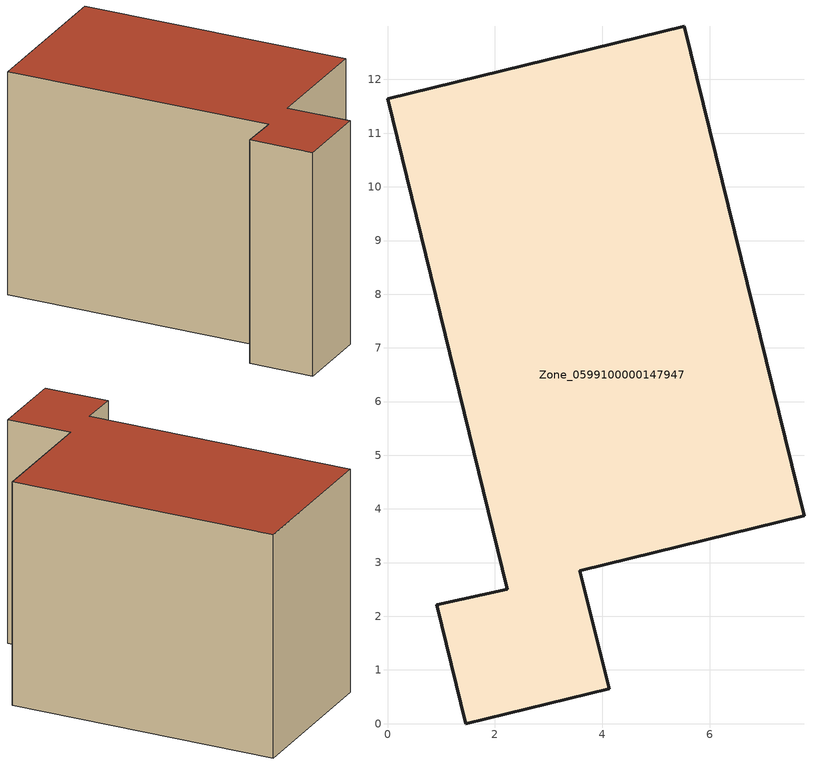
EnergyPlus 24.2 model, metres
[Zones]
Zone_0599100000147947
 floor ground (C_G): 0.92,2.21 2.23,2.5 0,11.64 5.53,12.99 7.76,3.87 3.58,2.85 4.13,0.65 1.46,0 z0
 wall outside (C_F): 2.23,2.5 0.92,2.21 1.46,0 4.13,0.65 3.58,2.85 7.76,3.87 5.53,12.99 0,11.64 2.23,2.5 z0:7.95
 roof outside (C_R): 5.53,12.99 0,11.64 2.23,2.5 0.92,2.21 1.46,0 4.13,0.65 3.58,2.85 7.76,3.87 z7.95
[BUILDING]
Pand.0599100000147947: North Axis=0; Terrain=City; Loads Convergence Tolerance Value=0.04; Temperature Convergence Tolerance Value=0.4; Solar Distribution=FullExterior; Maximum Number of Warmup Days=25; Minimum Number of Warmup Days=1
[Site:Location]
Rotterdam.The.Hague.AP_ZH_NLD Design_Conditions: Latitude=51.96; Longitude=4.45; Time Zone=1; Elevation=-4.5
[SITE:GROUNDTEMPERATURE:BUILDINGSURFACE]
18, 18, 18, 18, 18, 18, 18, 18, 18, 18, 18, 18
[MATERIAL] Thermal Absorptance=0.9; Solar Absorptance=0.7; Visible Absorptance=0.7
Name | Roughness | Thickness | Conductivity | Density | Specific Heat
G.TI.1975-1991 | MediumSmooth | 0.15 | 0.288461 | 540 | 1210
F.TI.1975-1991 | Rough | 0.3 | 0.230769 | 1920 | 840
R.TI.1975-1991 | MediumRough | 0.2 | 0.153846 | 1500 | 1000
[CONSTRUCTION]
C_G: G.TI.1975-1991
C_F: F.TI.1975-1991
C_R: R.TI.1975-1991
[ZONE]
Zone_0599100000147947: Type=1; Multiplier=1; Ceiling Height=Autocalculate; Volume=Autocalculate; Floor Area=autocalculate; Part of Total Floor Area=Yes
[ZONEINFILTRATION:DESIGNFLOWRATE]
Infil_Zone_0599100000147947: Zone or ZoneList or Space or SpaceList=Zone_0599100000147947; Schedule=AlwaysOn; Design Flow Rate Calculation Method=Flow/Area; Flow Rate per Floor Area=0.003; Constant Term Coefficient=1; Temperature Term Coefficient=0; Velocity Term Coefficient=0; Velocity Squared Term Coefficient=0
[HVACTEMPLATE:ZONE:IDEALLOADSAIRSYSTEM]
Zone_0599100000147947: Maximum Heating Supply Air Temperature=50; Minimum Cooling Supply Air Temperature=13; Maximum Heating Supply Air Humidity Ratio=0.0156; Minimum Cooling Supply Air Humidity Ratio=0.0077; Heating Limit=NoLimit; Cooling Limit=NoLimit; Dehumidification Control Type=ConstantSensibleHeatRatio; Cooling Sensible Heat Ratio=0.7; Dehumidification Setpoint=60; Humidification Control Type=None; Humidification Setpoint=30; Outdoor Air Method=None; Outdoor Air Flow Rate per Person=0.00944; Outdoor Air Flow Rate per Zone Floor Area=0; Outdoor Air Flow Rate per Zone=0; Demand Controlled Ventilation Type=None; Outdoor Air Economizer Type=NoEconomizer; Heat Recovery Type=None; Sensible Heat Recovery Effectiveness=0.7; Latent Heat Recovery Effectiveness=0.65
[ZONECONTROL:THERMOSTAT]
ThermostatControl_Zone_0599100000147947: Zone or ZoneList=Zone_0599100000147947; Control Type Schedule=DualSetpointControlType; Control 1=Thermostat_Zone_0599100000147947; Temperature Difference Between Cutout And Setpoint=0
[THERMOSTATSETPOINT:DUALSETPOINT]
Thermostat_Zone_0599100000147947: Heating Setpoint Temperature Schedule=HeatingSetpoint_Zone_0599100000147947; Cooling Setpoint Temperature Schedule=CoolingSetpoint_Zone_0599100000147947
[SCHEDULE:COMPACT]
HeatingSetpoint_Zone_0599100000147947: Through: 12/31, For: AllDays, Until: 24:00, 21
CoolingSetpoint_Zone_0599100000147947: Through: 12/31, For: AllDays, Until: 24:00, 24
DualSetpointControlType: Through: 12/31, For: AllDays, Until: 24:00, 4
AlwaysOn: Through: 12/31, For: AllDays, Until: 24:00, 1
